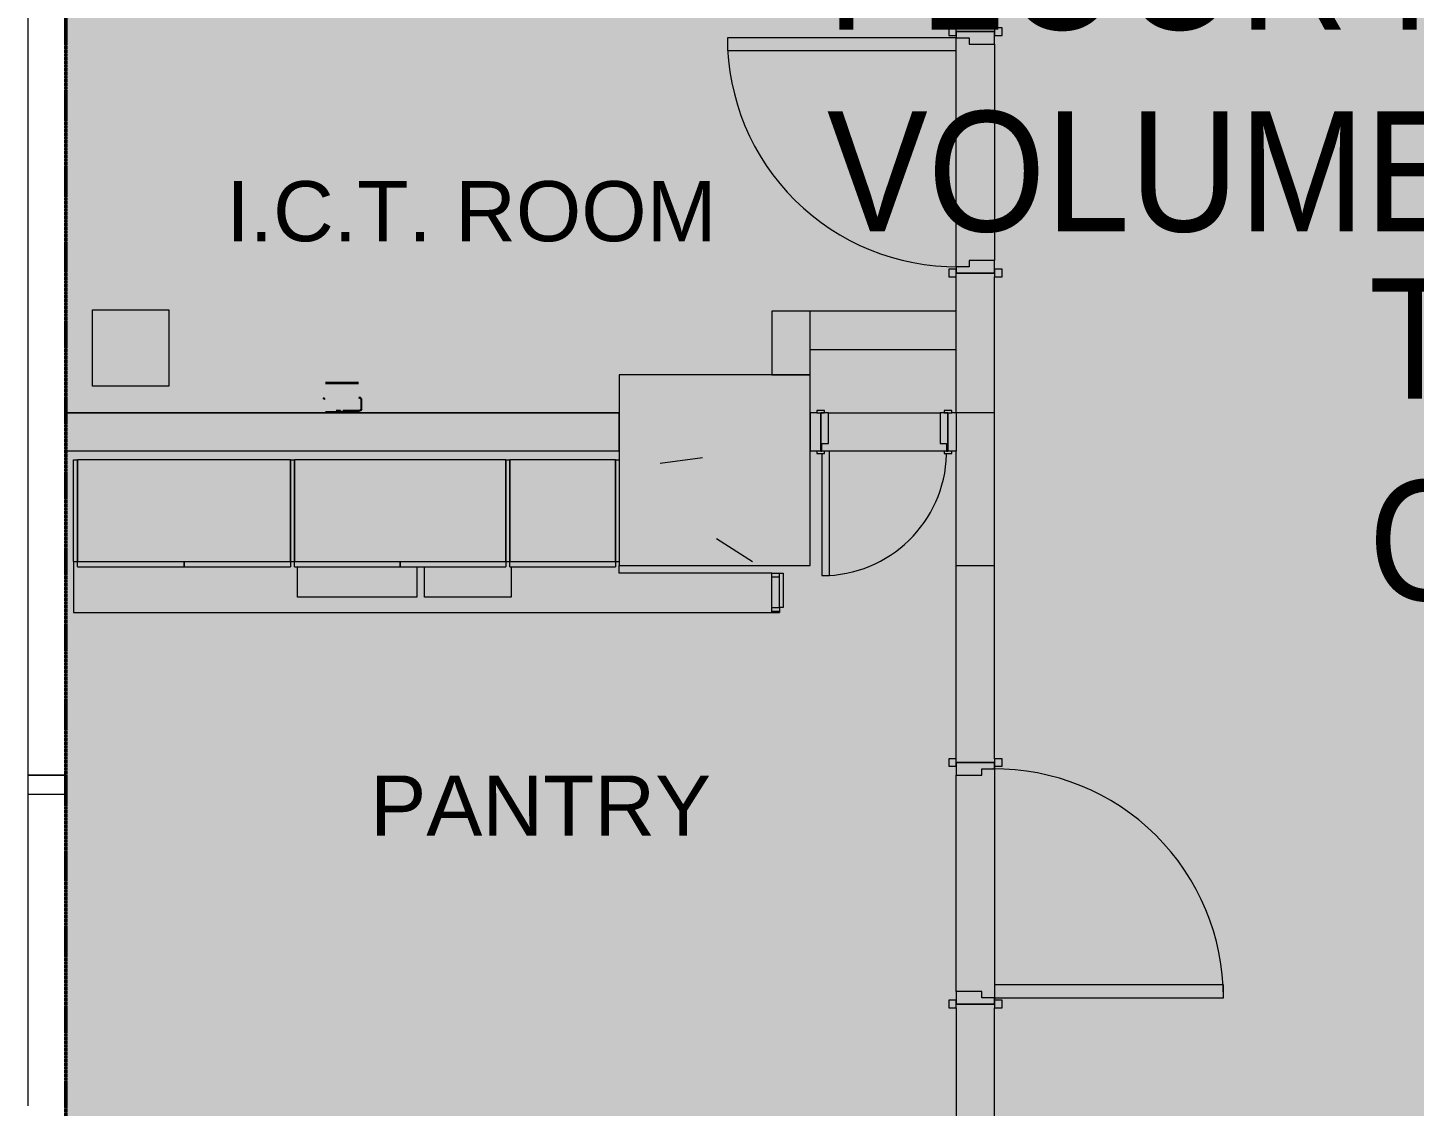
# Model space of a CAD drawing. Header units: millimetres. Extents: x 15878 to 679837, y -72324 to 391440.
# Drawn here: x 37639 to 43089, y 37480 to 41722 of the extents above; entities that cross this region are included whole.
import ezdxf

# ---------------------------------------------------------------- set-up
doc = ezdxf.new("R2010")
doc.units = ezdxf.units.MM
doc.linetypes.add('Demolished', pattern=[4.8, 3.2, -1.6])
for name, color, linetype, lineweight in [('A-DETL', 90, 'Continuous', 5), ('A-DETL-GENF', 92, 'Continuous', 5), ('A-DOOR', 31, 'Continuous', 5), ('A-DOOR-FRAM', 31, 'Continuous', 5), ('A-FLOR', 192, 'Continuous', 5), ('A-GLAZ-CWMG', 51, 'Continuous', 5), ('A-WALL', 113, 'Continuous', 5), ('G-ANNO-TEXT', 231, 'Continuous', 5), ('I-FURN', 30, 'Continuous', 5), ('P-SANR-FIXT', 6, 'Continuous', 5), ('S-BEAM', 12, 'Continuous', 5), ('S-COLS', 52, 'Continuous', 5)]:
    doc.layers.add(name, color=color, linetype=linetype, lineweight=lineweight)
doc.styles.add('Swis721 BT', font='swiss.ttf', dxfattribs={"width": 0.9, "height": 473.035439})
doc.styles.add('Swis721 BT_2', font='swiss.ttf', dxfattribs={"height": 236.51772})

# ---------------------------------------------------------------- blocks, each defined once
blk = doc.blocks.new('DLN-Single Door__X01_ - _M01_ 900 x 2450 _WH_-16935545-1_F')
at = {"layer": 'A-DOOR', "color": 41}
for p, q in [((-460, 105), (-490, 105)), ((-490, 105), (-490, 75)), ((-490, 75), (-460, 75)), ((-460, 75), (-460, 105)), ((490, 105), (460, 105)), ((460, 105), (460, 75)), ((460, 75), (490, 75)), ((490, 75), (490, 105)), ((-460, -75), (-490, -75)), ((-490, -75), (-490, -105)), ((-490, -105), (-460, -105)), ((-460, -105), (-460, -75)), ((-400, -75), (-450, -75)), ((-450, -75), (-450, -975)), ((-400, -975), (-400, -75)), ((490, -75), (460, -75)), ((460, -75), (460, -105)), ((460, -105), (490, -105)), ((490, -105), (490, -75)), ((-450, -975), (-400, -975))]:
    blk.add_line(p, q, dxfattribs=at)
blk.add_arc((-450, -75), 900, 270, 0.5, dxfattribs=at)
at = {"layer": 'A-DOOR-FRAM', "color": 41}
for p, q in [((-425, 75), (-475, 75)), ((-475, 75), (-475, -75)), ((-425, -25), (-425, 75)), ((425, 75), (425, -25)), ((475, 75), (425, 75)), ((475, -75), (475, 75)), ((-450, -75), (-450, -25)), ((-450, -25), (-425, -25)), ((425, -25), (450, -25)), ((450, -25), (450, -75)), ((-475, -75), (-450, -75)), ((450, -75), (475, -75))]:
    blk.add_line(p, q, dxfattribs=at)
blk = doc.blocks.new('Rectangular Mullion - DLN_75 x 150mm _WD_-STUR_ OPENING-18440581-1_F')
at = {"layer": 'A-GLAZ-CWMG', "color": 253}
for p, q in [((-75, 75), (0, 75)), ((-75, -75), (-75, 75)), ((0, 75), (0, -75))]:
    blk.add_line(p, q, dxfattribs=at)
at = {"layer": 'A-GLAZ-CWMG', "color": 41}
blk.add_line((0, -75), (-75, -75), dxfattribs=at)
blk = doc.blocks.new('Rectangular Mullion - DLN_135 x 150mm _WD_-STUR_ OPENING-18440606-1_F')
at = {"layer": 'A-GLAZ-CWMG', "color": 253}
blk.add_line((37639.3, 44707.5), (37639.3, 43707.5), dxfattribs=at)
at = {"layer": 'A-GLAZ-CWMG', "color": 41}
blk.add_line((37789.3, 43707.5), (37789.3, 44707.5), dxfattribs=at)
blk = doc.blocks.new('Rectangular Mullion - DLN_135 x 150mm _WD_-STUR_ OPENING-18440621-1_F')
at = {"layer": 'A-GLAZ-CWMG', "color": 253}
for p, q in [((37639.3, 39707.5), (37639.3, 38782.5)), ((37639.3, 38782.5), (37789.3, 38782.5))]:
    blk.add_line(p, q, dxfattribs=at)
at = {"layer": 'A-GLAZ-CWMG', "color": 41}
blk.add_line((37789.3, 38782.5), (37789.3, 39707.5), dxfattribs=at)
blk = doc.blocks.new('DLN_Counter-03 - 2850 _W_-14682126-1_F')
at = {"layer": 'I-FURN', "color": 41}
for p, q in [((-1350, -400), (-1350, 0)), ((-511.5, 0), (-1350, 0)), ((-511.5, 0), (-511.5, -400)), ((-496.5, -400), (-496.5, 0)), ((334.5, 0), (-496.5, 0)), ((334.5, 0), (334.5, -400)), ((349.5, -400), (349.5, 0)), ((765, 0), (349.5, 0)), ((765, 0), (765, -400)), ((-1365, -400), (-1365, 0)), ((-1365, 0), (-1350, 0)), ((-1350, 0), (-1350, -400)), ((-511.5, -400), (-511.5, 0)), ((-511.5, 0), (-496.5, 0)), ((-496.5, 0), (-496.5, -400)), ((334.5, -400), (334.5, 0)), ((334.5, 0), (349.5, 0)), ((349.5, 0), (349.5, -400)), ((765, -400), (765, 0)), ((765, 0), (780, 0)), ((780, 0), (780, -400)), ((-1365, -400), (-1350, -400)), ((-1365, -400), (-1365, -600)), ((-1350, -400), (-511.5, -400)), ((-1350, -420), (-1350, -400)), ((-1350, -400), (-930.7, -400)), ((-1350, -420), (-930.7, -420)), ((-930.7, -400), (-930.7, -420)), ((-930.7, -420), (-930.7, -400)), ((-930.7, -400), (-511.5, -400)), ((-930.7, -420), (-511.5, -420)), ((-511.5, -400), (-511.5, -420)), ((-511.5, -400), (-496.5, -400)), ((-496.5, -400), (334.5, -400)), ((-496.5, -420), (-496.5, -400)), ((-496.5, -400), (-81, -400)), ((-496.5, -420), (-81, -420)), ((-485, -540), (-485, -420)), ((-81, -400), (-81, -420)), ((-81, -420), (-81, -400)), ((-81, -400), (334.5, -400)), ((-81, -420), (334.5, -420)), ((-15, -420), (-15, -540)), ((15, -540), (15, -420)), ((334.5, -400), (334.5, -420)), ((334.5, -400), (349.5, -400)), ((349.5, -420), (349.5, -400)), ((349.5, -400), (765, -400)), ((349.5, -400), (765, -400)), ((349.5, -420), (765, -420)), ((355, -420), (355, -540)), ((765, -400), (765, -420)), ((765, -400), (780, -400)), ((780, -445), (780, -415)), ((1380, -445), (780, -445)), ((1380, -445), (1410, -445)), ((1380, -600), (1380, -445)), ((1380, -460), (1410, -460)), ((1410, -580), (1410, -445)), ((1410, -445), (1425, -445)), ((1425, -445), (1425, -580)), ((-15, -540), (-485, -540)), ((355, -540), (15, -540)), ((1380, -580), (1410, -580)), ((1380, -595), (1410, -595)), ((1410, -580), (1410, -595)), ((1425, -580), (1410, -580)), ((1410, -595), (1410, -600)), ((-1365, -600), (1380, -600)), ((1380, -600), (1410, -600))]:
    blk.add_line(p, q, dxfattribs=at)
blk = doc.blocks.new('Structural Framing 2 - Structural Framing 2-14365667-1_F')
at = {"layer": 'S-BEAM', "color": 41}
blk.add_line((38246.1, 40207.5), (37789.3, 40207.5), dxfattribs=at)
blk = doc.blocks.new('DLN-Single Door - _AP11_ 450 x2000 _WH_-15258265-1_F')
at = {"layer": 'A-DOOR', "color": 41}
for p, q in [((-235, 85), (-265, 85)), ((-265, 85), (-265, 75)), ((-265, 75), (-235, 75)), ((-235, 75), (-235, 85)), ((265, 85), (235, 85)), ((235, 85), (235, 75)), ((235, 75), (265, 75)), ((265, 75), (265, 85)), ((-235, -75), (-265, -75)), ((-265, -75), (-265, -85)), ((-265, -85), (-235, -85)), ((-245, -85), (-245, -565)), ((-215, -75), (-235, -75)), ((-235, -85), (-235, -75)), ((-215, -565), (-215, -75)), ((265, -75), (235, -75)), ((235, -75), (235, -85)), ((235, -85), (265, -85)), ((265, -85), (265, -75)), ((-245, -565), (-215, -565))]:
    blk.add_line(p, q, dxfattribs=at)
blk.add_arc((-245, -75), 490, 270, 358.4253, dxfattribs=at)
at = {"layer": 'A-DOOR-FRAM', "color": 41}
for p, q in [((-220, 75), (-250, 75)), ((-250, 75), (-250, -75)), ((-220, -45), (-220, 75)), ((220, 75), (220, -45)), ((250, 75), (220, 75)), ((250, -75), (250, 75)), ((-245, -75), (-245, -45)), ((-245, -45), (-220, -45)), ((220, -45), (245, -45)), ((245, -45), (245, -75)), ((-250, -75), (-245, -75)), ((245, -75), (250, -75))]:
    blk.add_line(p, q, dxfattribs=at)
blk = doc.blocks.new('FP_664-G_F')
at = {"layer": 'P-SANR-FIXT', "color": 253}
blk.add_line((-12.7, -6.1), (-65, -6.1), dxfattribs=at)
blk = doc.blocks.new('FP_665-G_F')
at = {"layer": 'P-SANR-FIXT', "color": 253}
blk.add_line((-65, -120.1), (65, -120.1), dxfattribs=at)
blk = doc.blocks.new('FP_666-G_F')
at = {"layer": 'P-SANR-FIXT', "color": 253}
for p, q in [((65, -5), (-65, -5)), ((-65, -115), (65, -115))]:
    blk.add_line(p, q, dxfattribs=at)
blk = doc.blocks.new('FP_667-G_F')
at = {"layer": 'P-SANR-FIXT', "color": 253}
for p, q in [((-7, 0), (-7, -2)), ((7, -2), (7, 0))]:
    blk.add_line(p, q, dxfattribs=at)
blk = doc.blocks.new('FP_668-G_F')
at = {"layer": 'P-SANR-FIXT', "color": 253}
for p, q in [((-5, -5), (-5, -6.1)), ((-5, -10.1), (-5, -11)), ((5, -6.1), (5, -5)), ((5, -11), (5, -10.1))]:
    blk.add_line(p, q, dxfattribs=at)
blk = doc.blocks.new('FP_669-G_F')
at = {"layer": 'P-SANR-FIXT', "color": 253}
for p, q in [((-5, -6.1), (-66.1, -6.1)), ((23.2, -6.1), (5, -6.1))]:
    blk.add_line(p, q, dxfattribs=at)
blk = doc.blocks.new('FP_670-G_F')
at = {"layer": 'P-SANR-FIXT', "color": 253}
for p, q in [((-66.1, -10.1), (-5, -10.1)), ((5, -10.1), (23.2, -10.1))]:
    blk.add_line(p, q, dxfattribs=at)
blk = doc.blocks.new('FP_671-G_F')
at = {"layer": 'P-SANR-FIXT', "color": 253, "flags": 128}
blk.add_lwpolyline([(-78.1, -14.1), (-73.2, -7.6), (-66.1, -6.1)], dxfattribs=at)
blk = doc.blocks.new('FP_672-G_F')
at = {"layer": 'P-SANR-FIXT', "color": 253, "flags": 128}
blk.add_lwpolyline([(-74.1, -14.1), (-70.8, -10.9), (-66.1, -10.1)], dxfattribs=at)
blk = doc.blocks.new('FP_673-G_F')
at = {"layer": 'P-SANR-FIXT', "color": 253}
for p, q in [((-78.1, -14.1), (-78.1, -54)), ((-74.1, -54), (-74.1, -14.1))]:
    blk.add_line(p, q, dxfattribs=at)
blk = doc.blocks.new('FP_674-G_F')
at = {"layer": 'P-SANR-FIXT', "color": 253, "flags": 128}
blk.add_lwpolyline([(-74.1, -54), (-70.8, -57.2), (-66.1, -58)], dxfattribs=at)
blk = doc.blocks.new('FP_675-G_F')
at = {"layer": 'P-SANR-FIXT', "color": 253, "flags": 128}
blk.add_lwpolyline([(-78.1, -54), (-73.2, -60.5), (-66.2, -62)], dxfattribs=at)
blk = doc.blocks.new('FP_676-G_F')
at = {"layer": 'P-SANR-FIXT', "color": 253}
blk.add_line((69.8, -54), (66.4, -57.2), dxfattribs=at)
blk = doc.blocks.new('FP_677-G_F')
at = {"layer": 'P-SANR-FIXT', "color": 253}
blk.add_line((73.8, -54), (68.8, -60.5), dxfattribs=at)
blk = doc.blocks.new('DLN_Toilet Paper Roll - DLN_Toilet Paper Roll-V663-G_F')
at = {"layer": 'P-SANR-FIXT', "color": 253}
for name in ['FP_671-G_F', 'FP_673-G_F', 'FP_675-G_F', 'FP_672-G_F', 'FP_674-G_F', 'FP_669-G_F', 'FP_670-G_F', 'FP_666-G_F', 'FP_664-G_F', 'FP_667-G_F', 'FP_668-G_F', 'FP_676-G_F', 'FP_677-G_F', 'FP_665-G_F']:
    blk.add_blockref(name, (114192.5, 0), dxfattribs=at)

msp = doc.modelspace()

# ---------------------------------------------------------------- hatches: boundary and pattern name
at = {"layer": 'A-DETL-GENF', "transparency": 33554585}
msp.add_hatch(color=51, dxfattribs=at).paths.add_polyline_path([(37739.3, 7707.5), (39939.3, 7707.5), (39939.3, 9957.5), (41139.3, 9957.5), (41139.3, 11657.5), (39939.3, 11657.5), (39939.3, 31607.5), (42039.3, 31607.5), (42039.3, 30407.5), (43739.3, 30407.5), (43739.3, 31607.5), (52639.3, 31607.5), (52639.3, 33757.5), (52039.3, 33757.5), (52039.3, 34557.5), (50839.3, 34557.5), (50839.3, 35407.5), (48939.3, 35407.5), (48939.3, 40207.5), (52639.3, 40207.5), (52639.3, 45557.5), (37789.3, 45557.5), (37789.3, 33507.5), (37339.3, 33507.5), (37339.3, 8307.5), (37739.3, 8307.5)], flags=0)
at = {"layer": 'S-COLS'}
h = msp.add_hatch(dxfattribs=at)
h.set_pattern_fill('FP_15', color=253, style=0, pattern_type=2)
h.set_pattern_definition([(50, (0, 0), (3643.68, -318.78), [381, -4191]), (355, (0, 0), (-704.86, 3821.14), [304.8, -3352.8]), (100.451, (303.6, -26.6), (2938.85, 3502.33), [323.8, -3561.8]), (46.184, (0, 1016), (5421.58, -840.86), [571.5, -6286.5]), (96.636, (452, 946), (4748.05, 4948.55), [485.7, -5342.7]), (351.184, (0, 1016), (4748.1, 4948.5), [457.2, -5029.2]), (21, (508, 762), (3032.29, -2045.3), [381, -4191]), (326, (508, 762), (1236.04, 3683.76), [304.8, -3352.8]), (71.451, (760.7, 591.6), (4268.34, 1638.42), [323.8, -3561.8]), (37.5, (0, 0), (61.772, 1691.1), [167.64, -3144.52, 167.64, -3235.96, -3365.5]), (37.5, (0, 0), (61.772, 1691.1), [-6715.76, 167.64, -3197.86]), (7.5, (0, 0), (1336.393, 2003.61), [167.64, -1772.92, 167.64, -3068.32, -1282.7]), (7.5, (0, 0), (1336.393, 2003.61), [-5176.52, 167.64, -1115.06]), (327.5, (-1132.8, 0), (2711.818, -114.58), [167.64, -1102.36, 167.64, -3794.76, -5257.8]), (327.5, (-1132.8, 0), (2711.818, -114.58), [-5232.4, 167.64, -5090.16]), (317.5, (-1640.8, 0), (2962.59, 508.53), [167.64, -1483.36, 167.64, -2463.8, -3733.8]), (317.5, (-1640.8, 0), (2962.59, 508.53), [-4282.44, 167.64, -3566.16])])
h.paths.add_polyline_path([(39979.5, 39607.5), (40714.3, 39607.5), (40714.3, 40357.5), (39964.3, 40357.5), (39964.3, 39607.5)], flags=0)

# ---------------------------------------------------------------- linework, layer by layer
at = {"layer": 'A-DETL', "linetype": 'Demolished', "lineweight": 50}
msp.add_line((37789.3, 45557.5), (37789.3, 33507.5), dxfattribs=at)
at = {"layer": 'A-FLOR'}
for p, q in [((37789.3, 41807.5), (37789.3, 40207.5)), ((41289.3, 40207.5), (41289.3, 40742.5)), ((37894.3, 40312.5), (37894.3, 40612.5)), ((37894.3, 40612.5), (38194.3, 40612.5)), ((38194.3, 40612.5), (38194.3, 40312.5)), ((38194.3, 40312.5), (37894.3, 40312.5)), ((37789.3, 40207.5), (39964.3, 40207.5)), ((39964.3, 40207.5), (37789.3, 40207.5)), ((41439.3, 40207.5), (41289.3, 40207.5)), ((39964.3, 40057.5), (37789.3, 40057.5)), ((37789.3, 40057.5), (37789.3, 39953.1)), ((40756.3, 40057.5), (40714.3, 40057.5)), ((41289.3, 40057.5), (41256.3, 40057.5)), ((41289.3, 38847.5), (41289.3, 40057.5)), ((41289.3, 39607.5), (41439.3, 39607.5)), ((41439.3, 38817.5), (41439.3, 37897.5)), ((37639.3, 38707.5), (37639.3, 37481.7)), ((37789.3, 38707.5), (37789.3, 33907.5))]:
    msp.add_line(p, q, dxfattribs=at)
at = {"layer": 'A-WALL', "color": 41}
for p, q in [((37789.3, 42930), (37789.3, 39953.1)), ((41289.3, 41707.5), (41439.3, 41707.5)), ((41289.3, 40782.5), (41289.3, 41682.5)), ((41439.3, 41657.5), (41439.3, 40807.5)), ((41439.3, 40757.5), (41289.3, 40757.5)), ((41439.3, 38847.5), (41439.3, 40742.5)), ((40564.3, 40607.5), (40564.3, 40357.5)), ((40714.3, 40607.5), (40564.3, 40607.5)), ((41289.3, 40607.5), (40714.3, 40607.5)), ((40714.3, 40357.5), (40714.3, 40607.5)), ((40714.3, 40457.5), (41289.3, 40457.5)), ((40564.3, 40357.5), (40714.3, 40357.5)), ((37789.3, 40207.5), (37789.3, 40057.5)), ((39964.3, 40057.5), (39964.3, 40207.5)), ((40741.3, 40207.5), (40714.3, 40207.5)), ((40714.3, 40207.5), (40714.3, 40057.5)), ((40756.3, 40057.5), (40756.3, 40207.5)), ((40786.3, 40207.5), (41226.3, 40207.5)), ((41256.3, 40207.5), (41256.3, 40057.5)), ((41289.3, 40207.5), (41271.3, 40207.5)), ((41289.3, 40207.5), (41289.3, 40057.5)), ((41248, 40057.5), (40761.3, 40057.5)), ((41289.3, 38832.5), (41439.3, 38832.5)), ((41289.3, 37932.5), (41289.3, 38782.5)), ((41439.3, 37882.5), (41289.3, 37882.5)), ((41289.3, 37867.5), (41289.3, 37007.5)), ((41439.3, 37157.5), (41439.3, 37867.5))]:
    msp.add_line(p, q, dxfattribs=at)
at = {"layer": 'A-WALL', "color": 253}
for p, q in [((37639.3, 38707.5), (37639.3, 37481.7)), ((37789.3, 38707.5), (37789.3, 37357.5))]:
    msp.add_line(p, q, dxfattribs=at)
at = {"layer": 'S-COLS', "color": 61, "lineweight": 20}
for p, q in [((40714.3, 40357.5), (39964.3, 40357.5)), ((39964.3, 40357.5), (39964.3, 40022.5)), ((40714.3, 39607.5), (40714.3, 40357.5)), ((39964.3, 39622.5), (39964.3, 39607.5)), ((39964.3, 39607.5), (40714.3, 39607.5))]:
    msp.add_line(p, q, dxfattribs=at)

# ---------------------------------------------------------------- block references
at = {"layer": 'A-DOOR', "color": 41}
for p, rotation in [((41364.3, 41232.5), 270), ((41364.3, 38357.5), 89.99999999999999)]:
    msp.add_blockref('DLN-Single Door__X01_ - _M01_ 900 x 2450 _WH_-16935545-1_F', p, dxfattribs=dict(at, rotation=rotation))
msp.add_blockref('DLN-Single Door - _AP11_ 450 x2000 _WH_-15258265-1_F', (41006.3, 40132.5), dxfattribs=at)
at = {"layer": 'A-GLAZ-CWMG', "color": 41}
for name, p in [('Rectangular Mullion - DLN_135 x 150mm _WD_-STUR_ OPENING-18440606-1_F', (0, -2000)), ('Rectangular Mullion - DLN_135 x 150mm _WD_-STUR_ OPENING-18440606-1_F', (0, -3000)), ('Rectangular Mullion - DLN_135 x 150mm _WD_-STUR_ OPENING-18440606-1_F', (0, -4000)), ('Rectangular Mullion - DLN_135 x 150mm _WD_-STUR_ OPENING-18440621-1_F', (0, 0))]:
    msp.add_blockref(name, p, dxfattribs=at)
at = {"layer": 'A-GLAZ-CWMG', "color": 253, "extrusion": (0, 0, -1), "rotation": 270.0000000000001}
msp.add_blockref('Rectangular Mullion - DLN_75 x 150mm _WD_-STUR_ OPENING-18440581-1_F', (-37714.3, 38707.5), dxfattribs=at)
at = {"layer": 'I-FURN', "color": 41}
msp.add_blockref('DLN_Counter-03 - 2850 _W_-14682126-1_F', (39184.3, 40022.5), dxfattribs=at)
at = {"layer": 'P-SANR-FIXT', "color": 253, "rotation": 180}
msp.add_blockref('DLN_Toilet Paper Roll - DLN_Toilet Paper Roll-V663-G_F', (153066.8, 40207.5), dxfattribs=at)
at = {"layer": 'S-BEAM', "color": 41}
msp.add_blockref('Structural Framing 2 - Structural Framing 2-14365667-1_F', (0, 0), dxfattribs=at)

# ---------------------------------------------------------------- texts
at = {"layer": 'G-ANNO-TEXT', "color": 7, "attachment_point": 1, "line_spacing_factor": 1.00667}
for s, insert, char_height, width, style in [('FLOOR AREA      = 254.222m²\\PFLOOR HEIGHT  = 4.450m (MAX.)\\PVOLUME              = 1131.288m³\\P', (40780.7, 42981.8), 473.035, 11112, 'Swis721 BT'), ('I.C.T. ROOM', (38420.1, 41119.1), 236.518, 2244, 'Swis721 BT_2'), ('TECHNICAL\\POFFICE', (42910.9, 40736.9), 473.04, 3936, 'Swis721 BT'), ('PANTRY', (38985.6, 38781.4), 236.52, 1512, 'Swis721 BT_2')]:
    msp.add_mtext(s, dxfattribs=dict(at, insert=insert, char_height=char_height, width=width, style=style))

doc.saveas('drawing.dxf')
